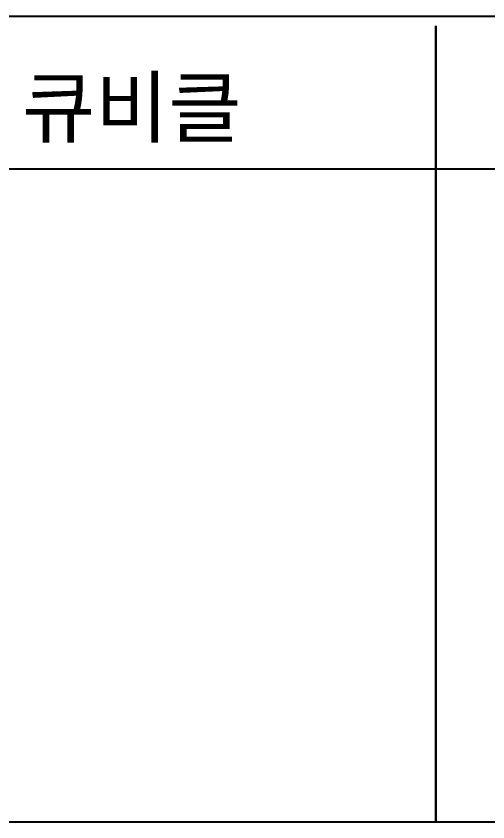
# Model space of a CAD drawing. Header units: inches. Extents: x -1249499 to 290957, y -589671 to 1013543.
# Drawn here: x -962909 to -932619, y 268837 to 320622 of the extents above; entities that cross this region are included whole.
import ezdxf

# ---------------------------------------------------------------- set-up
doc = ezdxf.new("R2010")
doc.units = ezdxf.units.IN
doc.header["$MEASUREMENT"] = 0
doc.styles.get("Standard").update_dxf_attribs({"font": 'DotumChe.ttf'})

msp = doc.modelspace()

# ---------------------------------------------------------------- linework, layer by layer
at = {"color": 6}
for p, q in [((-1249499, 320622.1), (-803046.5, 320622.1)), ((-935971, 319998), (-935971, 268836.6)), ((-935971, 268836.6), (-935971, 319998)), ((-1193392, 310801), (-803046.5, 310801)), ((-1249499, 268836.6), (-803046.5, 268836.6))]:
    msp.add_line(p, q, dxfattribs=at)

# ---------------------------------------------------------------- texts
msp.add_text('큐비클', height=3744).set_placement((-962530.5, 312884))

doc.saveas('drawing.dxf')
